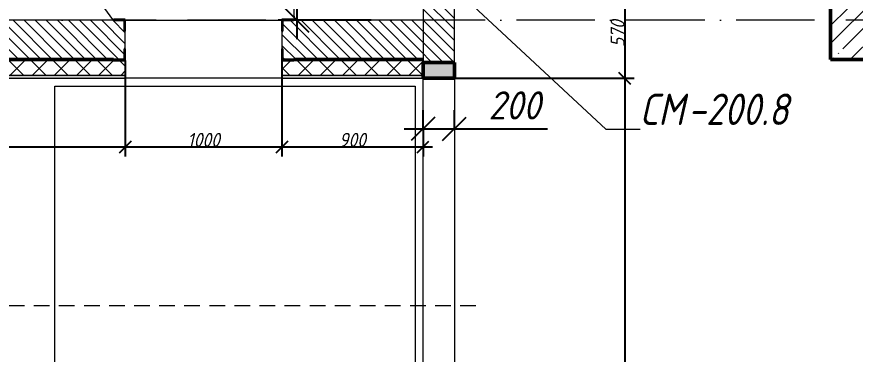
# Model space of a CAD drawing. Header units: millimetres. Extents: x -401725 to 250493, y 305116 to 802890.
# Drawn here: x -175143 to -169793, y 615866 to 618020 of the extents above; entities that cross this region are included whole.
import ezdxf

# ---------------------------------------------------------------- set-up
doc = ezdxf.new("R2010")
doc.units = ezdxf.units.MM
doc.linetypes.add('200_ШТРИХ_ш1п0_6_', pattern=[160, 100, -60])
doc.linetypes.add('50_200_ШТРИХ_1Т_ш5_п1_п1_', pattern=[700, 500, -100, 0, -100])
for name, color, linetype, lineweight in [('A-____-____-DIMS', 7, 'Continuous', 9), ('A-FLOR-____-OTLN', 7, 'Continuous', 9), ('A-GENM-____-IDEN', 7, 'Continuous', 9), ('A-GENM-____-MCUT', 7, 'Continuous', 25), ('A-GENM-____-OTLN-1', 7, 'Continuous', 25), ('A-WALL-____-MCUT', 7, 'Continuous', 13), ('A-WALL-____-MCUT-1', 7, 'Continuous', 9), ('A-WALL-____-MCUT-2', 7, 'Continuous', 50), ('A-WALL-____-OTLN', 7, 'Continuous', 9), ('A-WALL-____-PATT-1', 7, 'Continuous', 9), ('S-COLS-____-MCUT', 7, 'Continuous', 50), ('S-COLS-____-OTLN', 7, 'Continuous', 9), ('S-GRID-____-OTLN-1', 7, '50_200_ШТРИХ_1Т_ш5_п1_п1_', 9)]:
    doc.layers.add(name, color=color, linetype=linetype, lineweight=lineweight)
for name, color, linetype, lineweight, true_color in [('A-DETL-GENF-OTLN-10', 7, '200_ШТРИХ_ш1п0_6_', 9, 0x000000), ('A-DETL-GENF-OTLN-9', 7, 'Continuous', 9, 0x000000), ('A-WALL-____-MCUT-4', 7, 'Continuous', 13, 0x000000), ('A-WALL-____-PATT-2', 7, 'Continuous', 9, 0x787878), ('A-WALL-____-PATT-3', 9, 'Continuous', 9, 0x808080), ('A-WALL-____-PATT-7', 7, 'Continuous', 9, 0x000000), ('A-WALL-FNSH-MCUT-3', 7, 'Continuous', 9, 0x000000), ('I-WALL-____-OTLN-1', 7, 'Continuous', 9, 0x000000), ('I-WALL-____-OTLN-4', 7, 'Continuous', 9, 0x000000), ('S-COLS-____-MCUT-1', 7, 'Continuous', 50, 0x000000), ('S-COLS-____-OTLN-1', 7, 'Continuous', 9, 0x000000)]:
    doc.layers.add(name, color=color, linetype=linetype, lineweight=lineweight, true_color=true_color)
doc.styles.add('ISOCPEUR_I_10', font='isocpeui.ttf', dxfattribs={"width": 0.9, "height": 180})
doc.styles.add('ISOCPEUR_I_2', font='isocpeui.ttf', dxfattribs={"width": 0.85, "height": 2.3})
doc.styles.add('ISOCPEUR_I_7', font='isocpeui.ttf', dxfattribs={"width": 0.9, "height": 90})
doc.dimstyles.new('ISO-1_8_0_9К_СРЕДНИЙ_Кладочные_2', dxfattribs={"dimscale": 304.8, "dimtxt": 89.638306, "dimasz": 0.246063, "dimexe": 0.19685, "dimexo": 0, "dimgap": 0, "dimtad": 1, "dimdec": 3, "dimrnd": 0.001, "dimdsep": 46, "dimtxsty": 'ISOCPEUR_I_7', "dimblk1": 'OBLIQUE', "dimblk2": 'OBLIQUE', "dimsah": 1, "dimcen": 0.09, "dimdle": 0.19685, "dimazin": 0, "dimtfac": 1, "dimtdec": 4, "dimtix": 1, "dimtmove": 1, "dimatfit": 3, "dimfxl": 1, "dimtvp": 1, "dimtolj": 1, "dimtzin": 0, "dimarcsym": 2})
doc.dimstyles.new('ISO-1_8_0_9К_СРЕДНИЙ_Кладочные_3', dxfattribs={"dimscale": 304.8, "dimtxt": 179.276612, "dimasz": 0.492126, "dimexe": 0.393701, "dimexo": 0, "dimgap": 0, "dimtad": 1, "dimdec": 3, "dimrnd": 0.001, "dimdsep": 46, "dimtxsty": 'ISOCPEUR_I_10', "dimblk1": 'OBLIQUE', "dimblk2": 'OBLIQUE', "dimsah": 1, "dimcen": 0.09, "dimdle": 0.393701, "dimazin": 0, "dimtfac": 1, "dimtdec": 4, "dimtix": 1, "dimtmove": 0, "dimatfit": 3, "dimfxl": 1, "dimtvp": 1, "dimtolj": 1, "dimtzin": 0, "dimarcsym": 2})
pattern_1 = [(135, (-175000.736, 544716.51), (-35.35534, -35.35534), [])]

# ---------------------------------------------------------------- blocks, each defined once
blk = doc.blocks.new('BSC_Колонна _Прямоугольная - 500х1500-25984399-АР1_Кладочный план 1 этажа в осях 1-64_Ю-ЯЯ')
at = {"layer": 'S-COLS-____-OTLN'}
h = blk.add_hatch(dxfattribs=at)
h.set_pattern_fill('FP_185', color=256, style=0, pattern_type=2)
h.set_pattern_definition([(45, (-5300, -73781.04), (-114.04925, 114.04925), []), (45, (-5185.95, -73781.04), (-114.04925, 114.04925), [201.613, -40.323, 3.353, -36.97])])
h.paths.add_polyline_path([(-250, -750), (250, -750), (250, 750), (-250, 750), (-250, -411.2)], flags=0)
at = {"layer": 'S-COLS-____-MCUT'}
for p, q in [((250, 750), (-250, 750)), ((-250, 750), (-250, -750)), ((250, -750), (250, 750)), ((-250, -750), (250, -750))]:
    blk.add_line(p, q, dxfattribs=at)
blk = doc.blocks.new('Фахверк_СКБ_Уголок - 250_3600-27498263-АР1_Кладочный план 1 этажа в осях 1-64_Ю-ЯЯ')
at = {"layer": 'A-GENM-____-MCUT'}
for p, q in [((200, 181), (125, 181)), ((125, 181), (125, 106)), ((131, 106), (131, 175)), ((131, 175), (200, 175)), ((200, 175), (200, 181)), ((125, 106), (131, 106)), ((131, -6), (125, -6)), ((125, -6), (125, -81)), ((131, -75), (131, -6)), ((125, -81), (200, -81)), ((200, -75), (131, -75)), ((200, -81), (200, -75))]:
    blk.add_line(p, q, dxfattribs=at)
blk = doc.blocks.new('BSC_Колонна _Прямоугольная1 - 200х100 _металл_-35284186-АР1_Кладочный план 1 этажа в осях 1-64_Ю-ЯЯ')
at = {"layer": 'S-COLS-____-OTLN-1'}
blk.add_hatch(color=256, dxfattribs=at).paths.add_polyline_path([(-100, -50), (100, -50), (100, 50), (-100, 50)], flags=0)
at = {"layer": 'S-COLS-____-MCUT-1'}
for p, q in [((100, 50), (-100, 50)), ((-100, 50), (-100, -50)), ((100, -50), (100, 50)), ((-100, -50), (100, -50))]:
    blk.add_line(p, q, dxfattribs=at)
blk = doc.blocks.new('DET_L_Имитация разреза_ISO2-5 - Верх-36842925-АР1_Кладочный план 1 этажа в осях 1-64_Ю-ЯЯ')
at = {"layer": 'A-DETL-GENF-OTLN-10'}
blk.add_line((143.1, 0), (5606.9, 0), dxfattribs=at)
blk = doc.blocks.new('_Oblique')
at = {"color": 0, "linetype": 'ByBlock', "lineweight": -2}
blk.add_line((-0.5, -0.5), (0.5, 0.5), dxfattribs=at)
blk = doc.blocks.new('*D12084')
at = {"layer": 'A-____-____-DIMS', "color": 0, "lineweight": -2, "transparency": 16777216}
for p, q in [((-176950.7, 617747.6), (-176950.7, 617129.2)), ((-174450.7, 617741.6), (-174450.7, 617129.2)), ((-177010.7, 617189.2), (-174390.7, 617189.2))]:
    blk.add_line(p, q, dxfattribs=at)
at = {"layer": 'Defpoints', "color": 0, "transparency": 16777216}
for p in [(-176950.7, 617747.6), (-174450.7, 617741.6), (-174450.7, 617189.2)]:
    blk.add_point(p, dxfattribs=at)
at = {"layer": 'A-____-____-DIMS', "color": 0, "lineweight": -2, "transparency": 16777216, "xscale": 75, "yscale": 75, "zscale": 75, "rotation": 180}
blk.add_blockref('_Oblique', (-176950.7, 617189.2), dxfattribs=at)
at = {"layer": 'A-____-____-DIMS', "color": 0, "lineweight": -2, "transparency": 16777216, "xscale": 75, "yscale": 75, "zscale": 75}
blk.add_blockref('_Oblique', (-174450.7, 617189.2), dxfattribs=at)
at = {"layer": 'A-____-____-DIMS', "color": 0, "transparency": 16777216, "insert": (-175700.7, 617234.2), "char_height": 90, "width": 546.104, "attachment_point": 5, "style": 'ISOCPEUR_I_7'}
blk.add_mtext('\\A1;2500', dxfattribs=at)
blk = doc.blocks.new('*D12085')
at = {"layer": 'A-____-____-DIMS', "color": 0, "lineweight": -2, "transparency": 16777216}
for p, q in [((-174450.7, 617741.6), (-174450.7, 617129.2)), ((-173450.7, 617741.6), (-173450.7, 617129.2)), ((-174510.7, 617189.2), (-173390.7, 617189.2))]:
    blk.add_line(p, q, dxfattribs=at)
at = {"layer": 'Defpoints', "color": 0, "transparency": 16777216}
for p in [(-174450.7, 617741.6), (-173450.7, 617741.6), (-173450.7, 617189.2)]:
    blk.add_point(p, dxfattribs=at)
at = {"layer": 'A-____-____-DIMS', "color": 0, "lineweight": -2, "transparency": 16777216, "xscale": 75, "yscale": 75, "zscale": 75, "rotation": 180}
blk.add_blockref('_Oblique', (-174450.7, 617189.2), dxfattribs=at)
at = {"layer": 'A-____-____-DIMS', "color": 0, "lineweight": -2, "transparency": 16777216, "xscale": 75, "yscale": 75, "zscale": 75}
blk.add_blockref('_Oblique', (-173450.7, 617189.2), dxfattribs=at)
at = {"layer": 'A-____-____-DIMS', "color": 0, "transparency": 16777216, "insert": (-173950.7, 617234.2), "char_height": 90, "width": 504.733, "attachment_point": 5, "style": 'ISOCPEUR_I_7'}
blk.add_mtext('\\A1;1000', dxfattribs=at)
blk = doc.blocks.new('*D12086')
at = {"layer": 'A-____-____-DIMS', "color": 0, "lineweight": -2, "transparency": 16777216}
for p, q in [((-173450.7, 617741.6), (-173450.7, 617129.2)), ((-172550.7, 617295.3), (-172550.7, 617129.2)), ((-173510.7, 617189.2), (-172490.7, 617189.2))]:
    blk.add_line(p, q, dxfattribs=at)
at = {"layer": 'Defpoints', "color": 0, "transparency": 16777216}
for p in [(-173450.7, 617741.6), (-172550.7, 617295.3), (-172550.7, 617189.2)]:
    blk.add_point(p, dxfattribs=at)
at = {"layer": 'A-____-____-DIMS', "color": 0, "lineweight": -2, "transparency": 16777216, "xscale": 75, "yscale": 75, "zscale": 75, "rotation": 180}
blk.add_blockref('_Oblique', (-173450.7, 617189.2), dxfattribs=at)
at = {"layer": 'A-____-____-DIMS', "color": 0, "lineweight": -2, "transparency": 16777216, "xscale": 75, "yscale": 75, "zscale": 75}
blk.add_blockref('_Oblique', (-172550.7, 617189.2), dxfattribs=at)
at = {"layer": 'A-____-____-DIMS', "color": 0, "transparency": 16777216, "insert": (-173000.7, 617234.2), "char_height": 90, "width": 409.578, "attachment_point": 5, "style": 'ISOCPEUR_I_7'}
blk.add_mtext('\\A1;900', dxfattribs=at)
blk = doc.blocks.new('*D12087')
at = {"layer": 'A-____-____-DIMS', "color": 0, "lineweight": -2, "transparency": 16777216}
for p, q in [((-172550.7, 617295.3), (-172550.7, 617424.4)), ((-172350.7, 617295.3), (-172350.7, 617424.4)), ((-172670.7, 617304.4), (-172350.7, 617304.4)), ((-172350.7, 617304.4), (-171756.7, 617304.4))]:
    blk.add_line(p, q, dxfattribs=at)
at = {"layer": 'Defpoints', "color": 0, "transparency": 16777216}
for p in [(-172550.7, 617295.3), (-172350.7, 617304.4), (-172350.7, 617295.3)]:
    blk.add_point(p, dxfattribs=at)
at = {"layer": 'A-____-____-DIMS', "color": 0, "lineweight": -2, "transparency": 16777216, "xscale": 150, "yscale": 150, "zscale": 150, "rotation": 180}
blk.add_blockref('_Oblique', (-172550.7, 617304.4), dxfattribs=at)
at = {"layer": 'A-____-____-DIMS', "color": 0, "lineweight": -2, "transparency": 16777216, "xscale": 150, "yscale": 150, "zscale": 150}
blk.add_blockref('_Oblique', (-172350.7, 617304.4), dxfattribs=at)
at = {"layer": 'A-____-____-DIMS', "color": 0, "transparency": 16777216, "insert": (-172133.5, 617544.4), "char_height": 180, "width": 409.578, "attachment_point": 1, "line_spacing_factor": 1.149209, "style": 'ISOCPEUR_I_10'}
blk.add_mtext('\\A1;200', dxfattribs=at)
blk = doc.blocks.new('*D12123')
at = {"layer": 'A-____-____-DIMS', "color": 0, "lineweight": -2, "transparency": 16777216}
for p, q in [((-173354.7, 618197.6), (-173354.7, 618471.5)), ((-172497.8, 618197.6), (-173474.7, 618197.6)), ((-173354.7, 617877.6), (-173354.7, 618197.6)), ((-172880.9, 617997.6), (-173474.7, 617997.6))]:
    blk.add_line(p, q, dxfattribs=at)
at = {"layer": 'Defpoints', "color": 0, "transparency": 16777216}
for p in [(-173354.7, 618197.6), (-172497.8, 618197.6), (-172880.9, 617997.6)]:
    blk.add_point(p, dxfattribs=at)
at = {"layer": 'A-____-____-DIMS', "color": 0, "lineweight": -2, "transparency": 16777216, "xscale": 150, "yscale": 150, "zscale": 150}
for p, rotation in [((-173354.7, 618197.6), 90), ((-173354.7, 617997.6), 270)]:
    blk.add_blockref('_Oblique', p, dxfattribs=dict(at, rotation=rotation))
at = {"layer": 'A-____-____-DIMS', "color": 0, "transparency": 16777216, "insert": (-173302.6, 618386.7), "char_height": 180, "width": 409.578, "attachment_point": 1, "rotation": 90, "line_spacing_factor": 1.149209, "style": 'ISOCPEUR_I_10'}
blk.add_mtext('\\A1;200', dxfattribs=at)
blk = doc.blocks.new('*D12238')
at = {"layer": 'A-____-____-DIMS', "color": 0, "lineweight": -2, "transparency": 16777216}
for p, q in [((-171263.7, 618257.6), (-171263.7, 617567.6)), ((-172300.7, 618197.6), (-171203.7, 618197.6)), ((-172350.7, 617627.6), (-171203.7, 617627.6))]:
    blk.add_line(p, q, dxfattribs=at)
at = {"layer": 'Defpoints', "color": 0, "transparency": 16777216}
for p in [(-172300.7, 618197.6), (-172350.7, 617627.6), (-171263.7, 617627.6)]:
    blk.add_point(p, dxfattribs=at)
at = {"layer": 'A-____-____-DIMS', "color": 0, "lineweight": -2, "transparency": 16777216, "xscale": 75, "yscale": 75, "zscale": 75}
for p, rotation in [((-171263.7, 618197.6), 90), ((-171263.7, 617627.6), 270)]:
    blk.add_blockref('_Oblique', p, dxfattribs=dict(at, rotation=rotation))
at = {"layer": 'A-____-____-DIMS', "color": 0, "transparency": 16777216, "insert": (-171309.3, 617912.6), "char_height": 90, "width": 409.578, "attachment_point": 5, "rotation": 90, "style": 'ISOCPEUR_I_7'}
blk.add_mtext('\\A1;570', dxfattribs=at)
blk = doc.blocks.new('*D12239')
at = {"layer": 'A-____-____-DIMS', "color": 0, "lineweight": -2, "transparency": 16777216}
for p, q in [((-171263.7, 617687.6), (-171263.7, 612457.6)), ((-172350.7, 617627.6), (-171203.7, 617627.6)), ((-172350.7, 612517.6), (-171203.7, 612517.6))]:
    blk.add_line(p, q, dxfattribs=at)
at = {"layer": 'Defpoints', "color": 0, "transparency": 16777216}
for p in [(-172350.7, 617627.6), (-172350.7, 612517.6), (-171263.7, 612517.6)]:
    blk.add_point(p, dxfattribs=at)
at = {"layer": 'A-____-____-DIMS', "color": 0, "lineweight": -2, "transparency": 16777216, "xscale": 75, "yscale": 75, "zscale": 75}
for p, rotation in [((-171263.7, 617627.6), 90), ((-171263.7, 612517.6), 270)]:
    blk.add_blockref('_Oblique', p, dxfattribs=dict(at, rotation=rotation))
at = {"layer": 'A-____-____-DIMS', "color": 0, "transparency": 16777216, "insert": (-171308.7, 615072.6), "char_height": 90, "width": 463.361, "attachment_point": 5, "rotation": 90, "style": 'ISOCPEUR_I_7'}
blk.add_mtext('\\A1;5110', dxfattribs=at)

msp = doc.modelspace()

# ---------------------------------------------------------------- hatches: boundary and pattern name
at = {"layer": 'A-WALL-____-PATT-1'}
h = msp.add_hatch(dxfattribs=at)
h.set_pattern_fill('FP_6', color=256, style=0, pattern_type=2)
h.set_pattern_definition(pattern_1)
h.paths.add_polyline_path([(-175200.7357, 617747.5526), (-174456.7357, 617747.5526), (-174456.7357, 617816.5526), (-174450.7357, 617816.5526), (-174450.7357, 617928.5526), (-174456.7357, 617928.5526), (-174456.7357, 617997.5526), (-176950.7357, 617997.5526), (-176950.7357, 617747.5526), (-176782.7431, 617747.5526)], flags=0)
h.paths.add_polyline_path([(-172550.7357, 617747.5526), (-172550.7357, 617997.5526), (-173444.7357, 617997.5526), (-173444.7357, 617928.5526), (-173450.7357, 617928.5526), (-173450.7357, 617816.5526), (-173444.7357, 617816.5526), (-173444.7357, 617747.5526), (-173247.8146, 617747.5526)], flags=0)
at = {"layer": 'A-WALL-____-PATT-2'}
h = msp.add_hatch(dxfattribs=at)
h.set_pattern_fill('FP_1', color=256, style=0, pattern_type=2)
h.set_pattern_definition([(45, (-175000.74, 544716.51), (-70.71068, 70.71068), []), (135, (-175000.74, 544716.51), (-70.71068, -70.71068), [])])
h.paths.add_polyline_path([(-173444.7357, 617647.5526), (-172550.7357, 617647.5526), (-172550.7357, 617747.5526), (-173375.7357, 617747.5526), (-173375.7357, 617741.5526), (-173450.7357, 617741.5526), (-173450.7357, 617647.5526)], flags=0)
h.paths.add_polyline_path([(-174456.7357, 617647.5526), (-174450.7357, 617647.5526), (-174450.7357, 617741.5526), (-174525.7357, 617741.5526), (-174525.7357, 617747.5526), (-175200.7357, 617747.5526), (-175200.7357, 617647.5526), (-174525.7357, 617647.5526)], flags=0)
at = {"layer": 'A-WALL-____-PATT-3'}
h = msp.add_hatch(dxfattribs=at)
h.set_pattern_fill('FP_6', color=256, style=0, pattern_type=2)
h.set_pattern_definition(pattern_1)
h.paths.add_polyline_path([(-172350.7357, 617747.5526), (-172350.7357, 618191.5526), (-172419.7357, 618191.5526), (-172419.7357, 618197.5526), (-172481.7357, 618197.5526), (-172481.7357, 618191.5526), (-172550.7357, 618191.5526), (-172550.7357, 617747.5526)], flags=0)
h.paths.add_polyline_path([(-172419.7357, 619197.5526), (-172419.7357, 619203.5526), (-172350.7357, 619203.5526), (-172350.7357, 619391.5526), (-172419.7357, 619391.5526), (-172419.7357, 619397.5526), (-172481.7357, 619397.5526), (-172481.7357, 619391.5526), (-172550.7357, 619391.5526), (-172550.7357, 619203.5526), (-172481.7357, 619203.5526), (-172481.7357, 619197.5526)], flags=0)
h.paths.add_polyline_path([(-172419.7357, 620547.5526), (-172419.7357, 620553.5526), (-172350.7357, 620553.5526), (-172350.7357, 621347.5526), (-172550.7357, 621347.5526), (-172550.7357, 620553.5526), (-172481.7357, 620553.5526), (-172481.7357, 620547.5526)], flags=0)
h = msp.add_hatch(dxfattribs=at)
h.set_pattern_fill('FP_6', color=256, style=0, pattern_type=2)
h.set_pattern_definition(pattern_1)
h.paths.add_polyline_path([(-172550.7357, 612397.5526), (-172350.7357, 612397.5526), (-172350.7357, 612417.5526), (-172550.7357, 612417.5526)], flags=0)
h.paths.add_polyline_path([(-172350.7357, 617727.5526), (-172350.7357, 617747.5526), (-172550.7357, 617747.5526), (-172550.7357, 617727.5526), (-172517.4024, 617727.5526)], flags=0)
at = {"layer": 'A-WALL-____-PATT-7'}
h = msp.add_hatch(dxfattribs=at)
h.set_pattern_fill('FP_187', color=256, style=0, pattern_type=2)
h.set_pattern_definition([(0, (-175000.736, 544716.51), (81.28, 20.32), [3.353, -57.607, 3.353, -57.607, -325.12]), (0, (-175000.736, 544716.51), (81.28, 20.32), [-121.92, 3.353, -118.567, 3.353, -57.607, -142.24]), (0, (-175000.736, 544716.51), (81.28, 20.32), [-304.8, 3.353, -37.287, 3.353, -98.247]), (120, (-174970.256, 544726.67), (-58.237636, 60.230545), [3.353, -57.607, 3.353, -57.607, -325.12]), (120, (-174970.256, 544726.67), (-58.237636, 60.230545), [-121.92, 3.353, -118.567, 3.353, -57.607, -142.24]), (120, (-174970.256, 544726.67), (-58.237636, 60.230545), [-304.8, 3.353, -37.287, 3.353, -98.247]), (240, (-174960.096, 544767.31), (-23.042364, -80.550545), [3.353, -57.607, 3.353, -57.607, -325.12]), (240, (-174960.096, 544767.31), (-23.042364, -80.550545), [-121.92, 3.353, -118.567, 3.353, -57.607, -142.24]), (240, (-174960.096, 544767.31), (-23.042364, -80.550545), [-304.8, 3.353, -37.287, 3.353, -98.247])])
h.paths.add_polyline_path([(-174450.7357, 617627.5526), (-174450.7357, 617647.5526), (-175200.7357, 617647.5526), (-175200.7357, 617627.5526), (-175015.2789, 617627.5526)], flags=0)
h.paths.add_polyline_path([(-172550.7357, 617627.5526), (-172550.7357, 617647.5526), (-173450.7357, 617647.5526), (-173450.7357, 617627.5526), (-173247.8146, 617627.5526)], flags=0)

# ---------------------------------------------------------------- linework, layer by layer
at = {"layer": 'A-FLOR-____-OTLN'}
for p, q in [((-174900.7357, 617577.5526), (-172600.7357, 617577.5526)), ((-174900.7357, 612567.5526), (-174900.7357, 617577.5526)), ((-172600.7357, 617577.5526), (-172600.7357, 612567.5526))]:
    msp.add_line(p, q, dxfattribs=at)
at = {"layer": 'A-GENM-____-IDEN'}
for p, q in [((-173370.7357, 618003.5526), (-173413.2357, 619064.1624)), ((-174530.7357, 618003.5526), (-174772.8014, 618338.5154)), ((-172344.7357, 618197.5526), (-171385.3045, 617302.4801)), ((-171385.3045, 617302.4801), (-171164.6387, 617302.4801))]:
    msp.add_line(p, q, dxfattribs=at)
at = {"layer": 'A-WALL-____-MCUT'}
for p, q in [((-174450.7357, 617647.5526), (-174450.7357, 617741.5526)), ((-173450.7357, 617741.5526), (-173450.7357, 617647.5526)), ((-175200.7357, 617647.5526), (-174450.7357, 617647.5526)), ((-173450.7357, 617647.5526), (-172550.7357, 617647.5526))]:
    msp.add_line(p, q, dxfattribs=at)
at = {"layer": 'A-WALL-____-MCUT-1'}
for p, q in [((-174525.7357, 617997.5526), (-176950.7357, 617997.5526)), ((-172550.7357, 617997.5526), (-173375.7357, 617997.5526)), ((-174450.7357, 617816.5526), (-174450.7357, 617928.5526)), ((-173450.7357, 617928.5526), (-173450.7357, 617816.5526))]:
    msp.add_line(p, q, dxfattribs=at)
at = {"layer": 'A-WALL-____-MCUT-2'}
for p, q in [((-175200.7357, 617747.5526), (-174525.7357, 617747.5526)), ((-173375.7357, 617747.5526), (-172550.7357, 617747.5526))]:
    msp.add_line(p, q, dxfattribs=at)
at = {"layer": 'A-WALL-____-MCUT-4'}
for p, q in [((-172550.7357, 618122.5526), (-172550.7357, 617727.5526)), ((-172350.7357, 617727.5526), (-172350.7357, 618122.5526))]:
    msp.add_line(p, q, dxfattribs=at)
at = {"layer": 'A-WALL-____-OTLN'}
msp.add_line((-173450.7357, 617627.5526), (-174450.7357, 617627.5526), dxfattribs=at)
at = {"layer": 'A-WALL-FNSH-MCUT-3'}
for p, q in [((-175200.7357, 617627.5526), (-174450.7357, 617627.5526)), ((-174450.7357, 617627.5526), (-174450.7357, 617647.5526)), ((-173450.7357, 617647.5526), (-173450.7357, 617627.5526)), ((-173450.7357, 617627.5526), (-172550.7357, 617627.5526))]:
    msp.add_line(p, q, dxfattribs=at)
at = {"layer": 'I-WALL-____-OTLN-1'}
for p, q in [((-172550.7357, 612517.5526), (-172550.7357, 617627.5526)), ((-172350.7357, 617627.5526), (-172350.7357, 612517.5526))]:
    msp.add_line(p, q, dxfattribs=at)
at = {"layer": 'I-WALL-____-OTLN-4'}
msp.add_line((-174450.7357, 617997.5526), (-173450.7357, 617997.5526), dxfattribs=at)
at = {"layer": 'S-GRID-____-OTLN-1'}
msp.add_line((-150450.7357, 617997.5526), (-179669.5059, 617997.5526), dxfattribs=at)

# ---------------------------------------------------------------- block references
at = {"layer": 'A-DETL-GENF-OTLN-9', "rotation": 180}
msp.add_blockref('DET_L_Имитация разреза_ISO2-5 - Верх-36842925-АР1_Кладочный план 1 этажа в осях 1-64_Ю-ЯЯ', (-172070.7357, 616175.8124), dxfattribs=at)
at = {"layer": 'A-GENM-____-OTLN-1', "rotation": 180}
msp.add_blockref('Фахверк_СКБ_Уголок - 250_3600-27498263-АР1_Кладочный план 1 этажа в осях 1-64_Ю-ЯЯ', (-174325.7357, 617922.5526), dxfattribs=at)
at = {"layer": 'A-GENM-____-OTLN-1'}
msp.add_blockref('Фахверк_СКБ_Уголок - 250_3600-27498263-АР1_Кладочный план 1 этажа в осях 1-64_Ю-ЯЯ', (-173575.7357, 617822.5526), dxfattribs=at)
at = {"layer": 'S-COLS-____-OTLN'}
for name, p in [('BSC_Колонна _Прямоугольная - 500х1500-25984399-АР1_Кладочный план 1 этажа в осях 1-64_Ю-ЯЯ', (-169700.7357, 618497.5526)), ('BSC_Колонна _Прямоугольная1 - 200х100 _металл_-35284186-АР1_Кладочный план 1 этажа в осях 1-64_Ю-ЯЯ', (-172450.7357, 617677.5526))]:
    msp.add_blockref(name, p, dxfattribs=at)

# ---------------------------------------------------------------- texts
at = {"layer": 'A-GENM-____-IDEN', "char_height": 200, "attachment_point": 1, "style": 'ISOCPEUR_I_2'}
for s, insert, width in [('СМ', (-171164.6387, 617529.5962), 367.974562), ('-200.8', (-170861.0293, 617529.5962), 865.8225)]:
    msp.add_mtext(s, dxfattribs=dict(at, insert=insert, width=width))

# ---------------------------------------------------------------- dimensions: what is measured, and where the dimension line sits
at = {"layer": 'A-____-____-DIMS'}
dim = msp.add_linear_dim(base=(-173354.6846, 618197.5526), p1=(-172880.9408, 617997.5526), p2=(-172497.8018, 618197.5526), angle=90, dimstyle='ISO-1_8_0_9К_СРЕДНИЙ_Кладочные_3', override={"dimpost": '<>', "dimfxl": 432.198445}, dxfattribs=at)
dim.commit()
dim.dimension.update_dxf_attribs({"geometry": '*D12123', "text_midpoint": (-173182.621, 618471.5111), "dimtype": 160, "text_rotation": 90})
for base, p1, p2, override, picture, middle in [((-171263.7349, 617627.5526), (-172300.7357, 618197.5526), (-172350.7357, 617627.5526), {"dimpost": '<>', "dimfxl": 572.18878}, '*D12238', (-171309.3145, 617912.5526)), ((-171263.7349, 612517.5526), (-172350.7357, 617627.5526), (-172350.7357, 612517.5526), {"dimpost": '<>', "dimfxl": 5110}, '*D12239', (-171308.7349, 615072.5526))]:
    dim = msp.add_linear_dim(base=base, p1=p1, p2=p2, angle=90, dimstyle='ISO-1_8_0_9К_СРЕДНИЙ_Кладочные_2', override=override, dxfattribs=at)
    dim.commit()
    dim.dimension.update_dxf_attribs({"geometry": picture, "text_midpoint": middle})
for base, p1, p2, override, picture, middle in [((-174450.7357, 617189.2374), (-176950.7357, 617747.5526), (-174450.7357, 617741.5526), {"dimpost": '<>', "dimfxl": 2500.0072}, '*D12084', (-175700.7357, 617234.2374)), ((-173450.7357, 617189.2374), (-174450.7357, 617741.5526), (-173450.7357, 617741.5526), {"dimpost": '<>', "dimfxl": 1000}, '*D12085', (-173950.7357, 617234.2374)), ((-172550.7357, 617189.2374), (-173450.7357, 617741.5526), (-172550.7357, 617295.3034), {"dimpost": '<>', "dimfxl": 1004.558774}, '*D12086', (-173000.7357, 617234.2374))]:
    dim = msp.add_linear_dim(base=base, p1=p1, p2=p2, dimstyle='ISO-1_8_0_9К_СРЕДНИЙ_Кладочные_2', override=override, dxfattribs=at)
    dim.commit()
    dim.dimension.update_dxf_attribs({"geometry": picture, "text_midpoint": middle})
dim = msp.add_linear_dim(base=(-172350.7357, 617304.3994), p1=(-172550.7357, 617295.3034), p2=(-172350.7357, 617295.3034), dimstyle='ISO-1_8_0_9К_СРЕДНИЙ_Кладочные_3', override={"dimpost": '<>', "dimfxl": 200}, dxfattribs=at)
dim.commit()
dim.dimension.update_dxf_attribs({"geometry": '*D12087', "text_midpoint": (-171928.7257, 617304.3994), "dimtype": 160})

doc.saveas('drawing.dxf')
